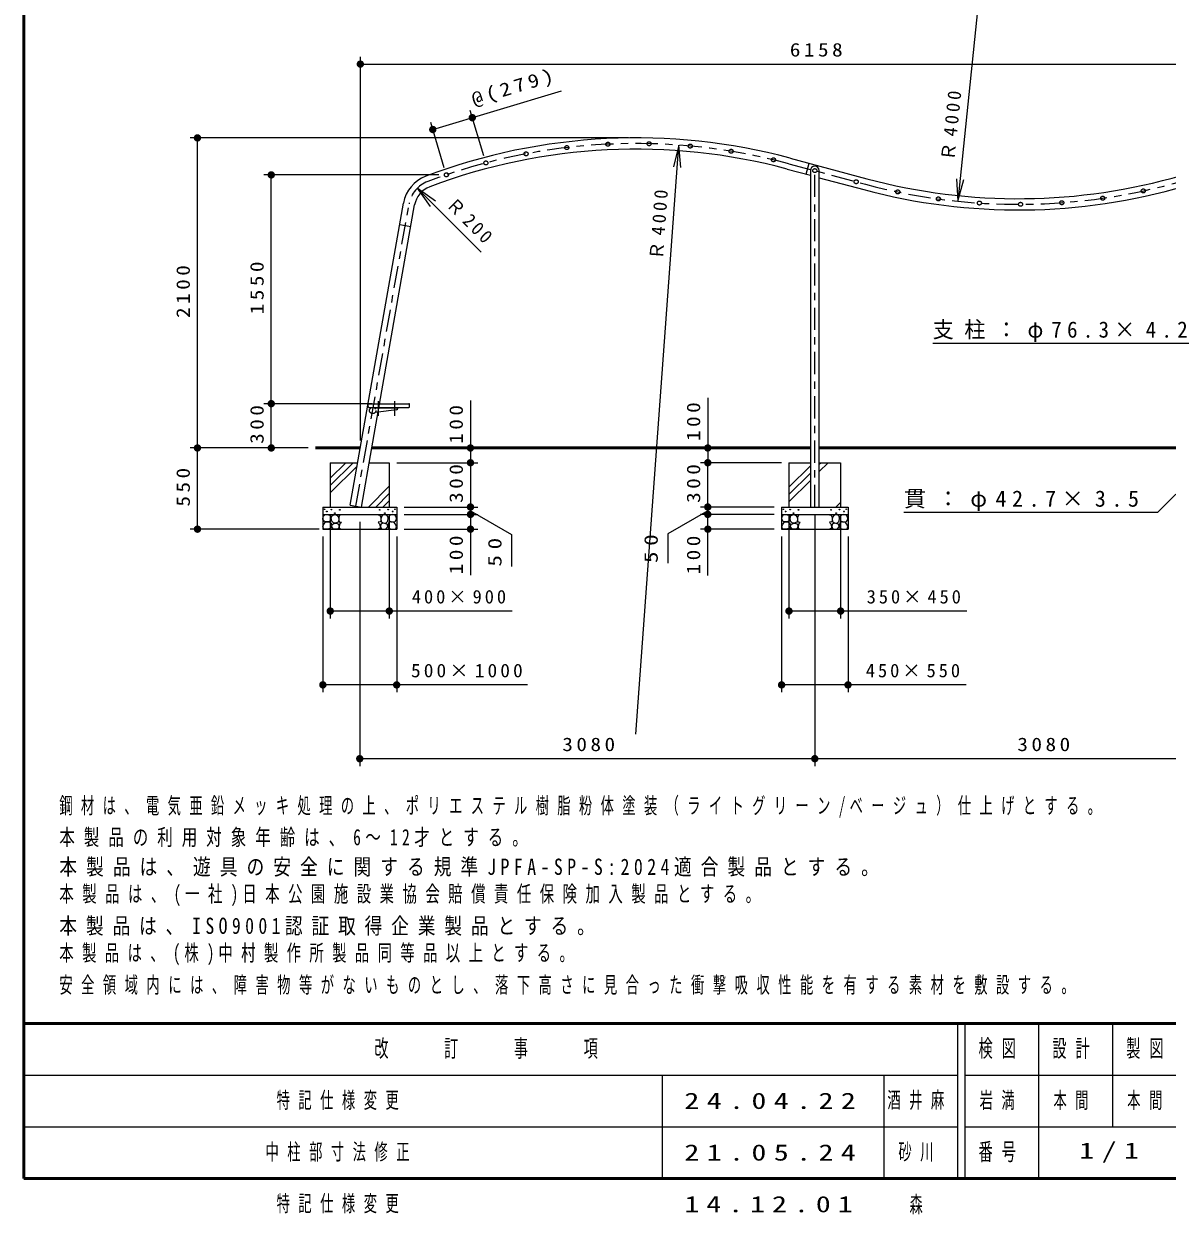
# Model space of a CAD drawing. Units: millimetres on the paper, scale 1:50. Extents: x -365 to 0, y -5 to 257.
# Drawn here: x -365 to -210.1, y -4.8 to 156.4 of the extents above; entities that cross this region are included whole.
import ezdxf
from ezdxf.enums import TextEntityAlignment as Align

# ---------------------------------------------------------------- set-up
doc = ezdxf.new("R2010")
doc.units = ezdxf.units.MM
doc.linetypes.add('USER1', pattern=[4.5, 2.5, -2])
doc.linetypes.add('USER2', pattern=[6, 3, -1, 1, -1])
doc.layers.add('0_2', color=7, linetype='Continuous', lineweight=13)
doc.styles.add('ＭＳ ゴシック', font='')
doc.styles.get('ＭＳ ゴシック').set_extended_font_data('MS Gothic')

# ---------------------------------------------------------------- blocks, each defined once
blk = doc.blocks.new('filled_dot')
at = {"color": 0, "linetype": 'Continuous', "lineweight": -2, "const_width": 1.25}
blk.add_lwpolyline([(-0.625, 0, 1), (0.625, 0, 1)], format="xyb", close=True, dxfattribs=at)
blk = doc.blocks.new('open_arrow')
at = {"color": 0, "linetype": 'Continuous', "lineweight": -2}
blk.add_lwpolyline([(7.5, 1.25), (0, 0), (7.5, -1.25)], dxfattribs=at)

msp = doc.modelspace()

# ---------------------------------------------------------------- linework, layer by layer
at = {"layer": '0_2', "lineweight": 50}
for p, q in [((-365, 257), (-365, 0)), ((-325.474, 98.958), (-319.403, 98.958)), ((-317.853, 98.958), (-258.433, 98.958)), ((-257.223, 98.958), (-197.802, 98.958)), ((-365, 21), (0, 21)), ((-365, 0), (0, 0))]:
    msp.add_line(p, q, dxfattribs=at)
at = {"layer": '0_2'}
for p, q in [((-230.276, 211.964), (-238.455, 132.383)), ((-319.403, 99.958), (-319.403, 151.958)), ((-319.403, 150.958), (-196.252, 150.958)), ((-309.587, 142.097), (-292.129, 147.343)), ((-302.683, 138.525), (-304.527, 144.662)), ((-308.031, 136.918), (-309.875, 143.055)), ((-283.06, 140.958), (-342.472, 140.958)), ((-341.472, 98.958), (-341.472, 140.958)), ((-282.06, 60.195), (-276.251, 139.984)), ((-308.775, 135.95), (-332.472, 135.95)), ((-331.472, 104.958), (-331.472, 135.95)), ((-303.027, 125.478), (-311.69, 134.141)), ((-241.847, 113.154), (-203.369, 113.154)), ((-317.795, 104.958), (-332.472, 104.958)), ((-331.472, 98.958), (-331.472, 104.958)), ((-304.481, 105.385), (-304.481, 96.958)), ((-272.328, 105.756), (-272.328, 96.958)), ((-211.371, 90.251), (-197.922, 103.604)), ((-326.474, 98.958), (-342.472, 98.958)), ((-326.474, 98.958), (-342.472, 98.958)), ((-341.472, 87.958), (-341.472, 98.958)), ((-323.481, 93.854), (-320.376, 96.958)), ((-323.481, 94.844), (-321.366, 96.958)), ((-314.481, 96.958), (-303.481, 96.958)), ((-314.481, 96.958), (-303.481, 96.958)), ((-304.481, 96.958), (-304.481, 90.958)), ((-262.328, 96.958), (-273.328, 96.958)), ((-262.328, 96.958), (-273.328, 96.958)), ((-272.328, 90.958), (-272.328, 96.958)), ((-257.223, 95.765), (-256.03, 96.958)), ((-257.223, 96.755), (-257.02, 96.958)), ((-323.481, 92.864), (-319.834, 96.51)), ((-261.328, 93.64), (-258.433, 96.535)), ((-261.328, 92.65), (-258.433, 95.545)), ((-318.315, 90.958), (-315.481, 93.793)), ((-261.328, 91.66), (-258.433, 94.555)), ((-317.325, 90.958), (-315.481, 92.803)), ((-316.335, 90.958), (-315.481, 91.813)), ((-313.481, 90.958), (-303.481, 90.958)), ((-313.481, 90.958), (-303.481, 90.958)), ((-304.481, 90.958), (-304.481, 89.958)), ((-304.481, 90.458), (-298.931, 87.254)), ((-272.328, 90.458), (-277.76, 87.322)), ((-263.328, 90.958), (-273.328, 90.958)), ((-263.328, 90.958), (-273.328, 90.958)), ((-272.328, 89.958), (-272.328, 90.958)), ((-254.959, 90.958), (-254.328, 91.589)), ((-323.481, 89.958), (-323.481, 75.861)), ((-319.481, 88.958), (-319.481, 55.861)), ((-315.481, 89.958), (-315.481, 75.861)), ((-313.481, 89.958), (-303.481, 89.958)), ((-304.481, 89.958), (-304.481, 81.71)), ((-263.328, 89.958), (-273.328, 89.958)), ((-263.328, 89.958), (-273.328, 89.958)), ((-272.328, 81.686), (-272.328, 89.958)), ((-261.328, 89.958), (-261.328, 75.861)), ((-257.828, 89.958), (-257.828, 55.861)), ((-254.328, 89.958), (-254.328, 75.861)), ((-245.764, 90.251), (-211.371, 90.251)), ((-324.981, 87.958), (-342.472, 87.958)), ((-313.481, 87.958), (-303.481, 87.958)), ((-298.931, 87.254), (-298.931, 82.885)), ((-277.76, 87.322), (-277.76, 83.366)), ((-263.328, 87.958), (-273.328, 87.958)), ((-324.481, 86.958), (-324.481, 65.861)), ((-314.481, 86.958), (-314.481, 65.861)), ((-262.328, 86.958), (-262.328, 65.861)), ((-253.328, 86.958), (-253.328, 65.861)), ((-298.843, 76.861), (-323.481, 76.861)), ((-237.219, 76.861), (-261.328, 76.861)), ((-296.763, 66.861), (-324.481, 66.861)), ((-237.335, 66.861), (-262.328, 66.861)), ((-257.828, 56.861), (-319.481, 56.861)), ((-196.175, 56.861), (-257.828, 56.861)), ((-365, 14), (-238.5, 14)), ((-278.5, 14), (-278.5, 0)), ((-248.5, 14), (-248.5, 0)), ((-237.5, 14), (-182.5, 14)), ((-365, 7), (-238.5, 7)), ((-227.5, 7), (-227.5, 0))]:
    msp.add_line(p, q, dxfattribs=at)
at = {"layer": '0_2', "linetype": 'USER2'}
for p, q in [((-261.355, 137.469), (-250.981, 134.69)), ((-257.828, 90.958), (-257.828, 136.524)), ((-320.015, 91.091), (-312.801, 132.007)), ((-316.933, 103.327), (-316.933, 105.315)), ((-314.733, 103.327), (-314.733, 105.315))]:
    msp.add_line(p, q, dxfattribs=at)
at = {"layer": '0_2', "lineweight": 25}
for p, q in [((-261.157, 138.206), (-250.784, 135.427)), ((-258.991, 136.046), (-258.596, 137.52)), ((-261.552, 136.732), (-258.433, 135.896)), ((-258.433, 136.524), (-258.433, 98.958)), ((-257.223, 98.958), (-257.223, 136.524)), ((-257.223, 135.572), (-251.179, 133.953)), ((-320.767, 91.223), (-313.552, 132.14)), ((-317.853, 98.958), (-312.049, 131.875)), ((-312.57, 128.92), (-314.073, 129.185)), ((-316.795, 104.958), (-312.833, 104.958)), ((-312.733, 104.558), (-312.733, 104.858)), ((-314.508, 104.135), (-316.998, 103.811)), ((-316.895, 104.394), (-314.333, 104.394)), ((-316.883, 104.458), (-312.833, 104.458)), ((-314.333, 104.458), (-314.333, 104.334)), ((-319.264, 90.958), (-317.853, 98.958)), ((-258.433, 98.958), (-258.433, 90.958)), ((-257.223, 90.958), (-257.223, 98.958)), ((-323.481, 96.958), (-323.481, 90.958)), ((-323.481, 96.958), (-319.755, 96.958)), ((-318.206, 96.958), (-315.481, 96.958)), ((-315.481, 96.958), (-315.481, 90.958)), ((-261.328, 96.958), (-261.328, 90.958)), ((-261.328, 96.958), (-258.433, 96.958)), ((-257.223, 96.958), (-254.328, 96.958)), ((-254.328, 96.958), (-254.328, 90.958)), ((-324.481, 90.958), (-324.481, 87.958)), ((-324.481, 90.958), (-314.481, 90.958)), ((-320.767, 91.223), (-319.264, 90.958)), ((-314.481, 90.958), (-314.481, 87.958)), ((-262.328, 90.958), (-262.328, 87.958)), ((-262.328, 90.958), (-253.328, 90.958)), ((-253.328, 90.958), (-253.328, 87.958)), ((-324.481, 89.958), (-314.481, 89.958)), ((-262.328, 89.958), (-253.328, 89.958)), ((-324.481, 87.958), (-314.481, 87.958)), ((-262.328, 87.958), (-253.328, 87.958)), ((-238.5, 21), (-238.5, 0)), ((-237.5, 21), (-237.5, 0)), ((-227.5, 21), (-227.5, 7)), ((-217.5, 21), (-217.5, 7)), ((-237.5, 7), (0, 7))]:
    msp.add_line(p, q, dxfattribs=at)
at = {"layer": '0_2', "linetype": 'USER1'}
for p, q in [((-318.333, 104.558), (-318.333, 104.858)), ((-318.233, 104.958), (-316.795, 104.958)), ((-318.233, 104.458), (-316.883, 104.458)), ((-317.509, 104.458), (-317.509, 104.394)), ((-317.509, 104.394), (-316.895, 104.394)), ((-316.998, 103.811), (-317.405, 103.758))]:
    msp.add_line(p, q, dxfattribs=at)
at = {"layer": '0_2', "lineweight": 25}
for points in [[(-323.916, 88.947), (-324.27, 89.016), (-324.467, 89.317), (-324.42, 89.682), (-324.212, 89.885), (-323.899, 89.949), (-323.563, 89.874), (-323.372, 89.613), (-323.464, 89.074), (-323.731, 88.964)], [(-324.044, 87.979), (-324.345, 88.02), (-324.467, 88.257), (-324.333, 88.622), (-324.107, 88.889), (-323.754, 88.941), (-323.401, 88.848), (-323.285, 88.512), (-323.383, 88.061), (-323.679, 87.991)], [(-322.767, 88.766), (-323.045, 88.813), (-323.265, 89.044), (-323.334, 89.484), (-323.213, 89.815), (-322.825, 89.936), (-322.535, 89.815), (-322.367, 89.56), (-322.332, 89.282), (-322.419, 88.905)], [(-322.845, 87.974), (-323.065, 88.008), (-323.273, 88.286), (-323.239, 88.582), (-322.937, 88.738), (-322.625, 88.767), (-322.347, 88.646), (-322.294, 88.333), (-322.381, 88.055), (-322.561, 87.974)], [(-316.117, 87.974), (-315.897, 88.008), (-315.688, 88.286), (-315.723, 88.582), (-316.024, 88.738), (-316.337, 88.767), (-316.615, 88.646), (-316.667, 88.333), (-316.58, 88.055), (-316.4, 87.974)], [(-316.195, 88.766), (-315.917, 88.813), (-315.696, 89.044), (-315.627, 89.484), (-315.749, 89.815), (-316.137, 89.936), (-316.426, 89.815), (-316.594, 89.56), (-316.629, 89.282), (-316.542, 88.905)], [(-314.918, 87.979), (-314.616, 88.02), (-314.495, 88.257), (-314.628, 88.622), (-314.854, 88.889), (-315.207, 88.941), (-315.561, 88.848), (-315.676, 88.512), (-315.578, 88.061), (-315.283, 87.991)], [(-315.045, 88.947), (-314.692, 89.016), (-314.495, 89.317), (-314.541, 89.682), (-314.75, 89.885), (-315.062, 89.949), (-315.398, 89.874), (-315.59, 89.613), (-315.497, 89.074), (-315.23, 88.964)], [(-261.763, 88.947), (-262.117, 89.016), (-262.313, 89.317), (-262.267, 89.682), (-262.059, 89.885), (-261.746, 89.949), (-261.41, 89.874), (-261.219, 89.613), (-261.311, 89.074), (-261.578, 88.964)], [(-261.891, 87.979), (-262.192, 88.02), (-262.313, 88.257), (-262.18, 88.622), (-261.954, 88.889), (-261.601, 88.941), (-261.248, 88.848), (-261.132, 88.512), (-261.23, 88.061), (-261.526, 87.991)], [(-260.614, 88.766), (-260.892, 88.813), (-261.112, 89.044), (-261.181, 89.484), (-261.06, 89.815), (-260.672, 89.936), (-260.382, 89.815), (-260.214, 89.56), (-260.179, 89.282), (-260.266, 88.905)], [(-260.692, 87.974), (-260.912, 88.008), (-261.12, 88.286), (-261.086, 88.582), (-260.784, 88.738), (-260.472, 88.767), (-260.193, 88.646), (-260.141, 88.333), (-260.228, 88.055), (-260.408, 87.974)], [(-254.964, 87.974), (-254.744, 88.008), (-254.535, 88.286), (-254.57, 88.582), (-254.871, 88.738), (-255.184, 88.767), (-255.462, 88.646), (-255.514, 88.333), (-255.427, 88.055), (-255.247, 87.974)], [(-255.042, 88.766), (-254.764, 88.813), (-254.543, 89.044), (-254.474, 89.484), (-254.596, 89.815), (-254.984, 89.936), (-255.273, 89.815), (-255.441, 89.56), (-255.476, 89.282), (-255.389, 88.905)], [(-253.765, 87.979), (-253.463, 88.02), (-253.342, 88.257), (-253.475, 88.622), (-253.701, 88.889), (-254.054, 88.941), (-254.408, 88.848), (-254.523, 88.512), (-254.425, 88.061), (-254.13, 87.991)], [(-253.892, 88.947), (-253.539, 89.016), (-253.342, 89.317), (-253.388, 89.682), (-253.597, 89.885), (-253.909, 89.949), (-254.245, 89.874), (-254.437, 89.613), (-254.344, 89.074), (-254.077, 88.964)]]:
    msp.add_lwpolyline(points, close=True, dxfattribs=at)
for points in [[(-321.975, 89.908), (-322.166, 89.879), (-322.322, 89.601), (-322.322, 89.184), (-322.282, 88.935), (-321.969, 88.883)], [(-321.975, 88.86), (-322.16, 88.686), (-322.253, 88.385), (-322.259, 88.107), (-321.981, 87.974)], [(-316.986, 89.908), (-316.795, 89.879), (-316.639, 89.601), (-316.639, 89.184), (-316.679, 88.935), (-316.992, 88.883)], [(-316.986, 88.86), (-316.801, 88.686), (-316.708, 88.385), (-316.703, 88.107), (-316.981, 87.974)], [(-259.822, 89.908), (-260.013, 89.879), (-260.169, 89.601), (-260.169, 89.184), (-260.129, 88.935), (-259.816, 88.883)], [(-259.822, 88.86), (-260.007, 88.686), (-260.1, 88.385), (-260.106, 88.107), (-259.828, 87.974)], [(-255.833, 89.908), (-255.642, 89.879), (-255.486, 89.601), (-255.486, 89.184), (-255.526, 88.935), (-255.839, 88.883)], [(-255.833, 88.86), (-255.648, 88.686), (-255.555, 88.385), (-255.55, 88.107), (-255.828, 87.974)]]:
    msp.add_lwpolyline(points, dxfattribs=at)
at = {"layer": '0_2', "linetype": 'USER1'}
for centre, radius in [((-285.864, 140.105), 0.272), ((-280.281, 140.175), 0.272), ((-296.949, 138.797), 0.272), ((-291.429, 139.645), 0.272), ((-274.706, 139.856), 0.272), ((-269.167, 139.149), 0.272), ((-302.395, 137.567), 0.272), ((-263.428, 137.995), 0.272), ((-307.743, 135.96), 0.272), ((-257.828, 136.524), 0.272), ((-252.225, 135.023), 0.272), ((-246.59, 133.645), 0.272), ((-213.325, 133.78), 0.272), ((-241.087, 132.698), 0.272), ((-235.532, 132.137), 0.272), ((-229.95, 131.964), 0.272), ((-224.371, 132.182), 0.272), ((-218.82, 132.788), 0.272), ((-317.733, 104.031), 0.427)]:
    msp.add_circle(centre, radius, dxfattribs=at)
at = {"layer": '0_2', "lineweight": 25}
for centre in [(-324.244, 90.65), (-323.938, 90.357), (-323.325, 90.608), (-322.182, 90.58), (-316.78, 90.58), (-315.637, 90.608), (-315.023, 90.357), (-314.717, 90.65), (-262.091, 90.65), (-261.785, 90.357), (-261.172, 90.608), (-260.029, 90.58), (-255.627, 90.58), (-254.484, 90.608), (-253.87, 90.357), (-253.564, 90.65), (-322.865, 90.12), (-316.097, 90.12), (-260.712, 90.12), (-254.944, 90.12)]:
    msp.add_circle(centre, 0.05, dxfattribs=at)
for centre, radius, start, end in [((-282.06, 60.195), 80.763, 75, 110.64933), ((-282.06, 60.195), 79.237, 75, 110.64933), ((-257.828, 136.524), 0.605, 0, 180), ((-308.861, 131.313), 4.763, 110.64933, 170), ((-230.276, 211.964), 79.237, 255, 286.23307), ((-308.861, 131.313), 3.237, 110.64933, 170), ((-230.276, 211.964), 80.763, 255, 286.23307), ((-312.833, 104.858), 0.1, 0, 90), ((-314.533, 104.334), 0.2, 277.41944, 0), ((-312.833, 104.558), 0.1, 270, 0)]:
    msp.add_arc(centre, radius, start, end, dxfattribs=at)
at = {"layer": '0_2', "linetype": 'USER2'}
for centre, radius, start, end in [((-282.06, 60.195), 80, 75, 110.64933), ((-308.861, 131.313), 4, 110.64933, 170), ((-230.276, 211.964), 80, 255, 286.23307)]:
    msp.add_arc(centre, radius, start, end, dxfattribs=at)
at = {"layer": '0_2', "linetype": 'USER1'}
for centre, start, end in [((-318.233, 104.858), 90, 180), ((-318.233, 104.558), 180, 270)]:
    msp.add_arc(centre, 0.1, start, end, dxfattribs=at)

# ---------------------------------------------------------------- block references
at = {"layer": '0_2', "xscale": 0.4, "yscale": 0.4}
for p in [(-319.403, 150.958), (-323.481, 76.861), (-261.328, 76.861), (-324.481, 66.861), (-262.328, 66.861), (-319.481, 56.861), (-257.828, 56.861)]:
    msp.add_blockref('filled_dot', p, dxfattribs=at)
for name, p, rotation in [('filled_dot', (-304.24, 143.704), 196.7), ('filled_dot', (-309.587, 142.097), 16.7), ('filled_dot', (-341.472, 140.958), 270), ('open_arrow', (-276.251, 139.984), 265.8), ('filled_dot', (-331.472, 135.95), 270), ('open_arrow', (-311.69, 134.141), 315), ('open_arrow', (-238.455, 132.383), 84.1), ('filled_dot', (-331.472, 104.958), 90), ('filled_dot', (-331.472, 104.958), 270), ('filled_dot', (-341.472, 98.958), 270), ('filled_dot', (-341.472, 98.958), 90), ('filled_dot', (-331.472, 98.958), 90), ('filled_dot', (-304.481, 98.958), 270), ('filled_dot', (-272.328, 98.958), 270), ('filled_dot', (-304.481, 96.958), 270), ('filled_dot', (-304.481, 96.958), 90), ('filled_dot', (-272.328, 96.958), 270), ('filled_dot', (-272.328, 96.958), 90), ('filled_dot', (-304.481, 90.958), 90), ('filled_dot', (-304.481, 89.958), 270), ('filled_dot', (-272.328, 90.958), 90), ('filled_dot', (-272.328, 89.958), 270), ('filled_dot', (-341.472, 87.958), 90), ('filled_dot', (-304.481, 87.958), 90), ('filled_dot', (-272.328, 87.958), 90), ('filled_dot', (-315.481, 76.861), 180), ('filled_dot', (-254.328, 76.861), 180), ('filled_dot', (-314.481, 66.861), 180), ('filled_dot', (-253.328, 66.861), 180), ('filled_dot', (-257.828, 56.861), 180)]:
    msp.add_blockref(name, p, dxfattribs=dict(at, rotation=rotation))

# ---------------------------------------------------------------- texts
at = {"layer": '0_2', "style": 'ＭＳ ゴシック', "width": 0.6}
msp.add_text('森', height=2.199, dxfattribs=at).set_placement((-245, -3.5), align=Align.MIDDLE_LEFT)
at = {"layer": '0_2', "style": 'ＭＳ ゴシック'}
for s, insert, char_height, attachment_point in [('\\T1.33;\\W1.15;6158', (-257.4, 151.958), 1.833, 8), ('\\T1.5;\\W0.95;支柱：φ76.3×4.2', (-241.847, 113.304), 2.199, 7), ('\\T1.5;貫：φ42.7×3.5', (-245.764, 90.401), 2.199, 7), ('\\T1.32;400×900', (-305.843, 77.861), 1.833, 8), ('\\T1.32;350×450', (-244.219, 77.861), 1.833, 8), ('\\T1.32;\\W1.05;500×1000', (-304.763, 67.861), 1.833, 8), ('\\T1.32;450×550', (-244.335, 67.861), 1.833, 8), ('\\T1.33;\\W1.15;3080', (-288.226, 57.861), 1.833, 8), ('\\T1.33;\\W1.15;3080', (-226.573, 57.861), 1.833, 8), ('\\T1.63;\\W0.6;鋼材は、電気亜鉛メッキ処理の上、ポリエステル樹脂粉体塗装（ライトグリーン/ベージュ）仕上げとする。', (-360.186, 48.882), 2.199, 7), ('\\T1.58;\\W0.7;本製品の利用対象年齢は、6～12才とする。', (-360.186, 44.882), 2.199, 7), ('\\T1.51;\\W0.8;本製品は、遊具の安全に関する規準JPFA-SP-S:2024適合製品とする。', (-360.186, 40.882), 2.199, 7), ('\\T1.59;\\W0.65;本製品は、(一社)日本公園施設業協会賠償責任保険加入製品とする。', (-360.186, 36.882), 2.199, 7), ('\\T1.5;\\W0.8;本製品は、ISO9001認証取得企業製品とする。', (-360.186, 32.882), 2.199, 7), ('\\T1.58;\\W0.65;本製品は、(株)中村製作所製品同等品以上とする。', (-360.186, 28.882), 2.199, 7), ('\\T1.64;\\W0.6;安全領域内には、障害物等がないものとし、落下高さに見合った衝撃吸収性能を有する素材を敷設する。', (-360.186, 24.882), 2.199, 7), ('\\T1.64;\\W0.6;改\u3000\u3000訂\u3000\u3000事\u3000\u3000項', (-301.75, 17.5), 2.346, 5), ('\\T1.64;\\W0.6;検図', (-232.5, 17.5), 2.346, 5), ('\\T1.64;\\W0.6;設計', (-222.5, 17.5), 2.346, 5), ('\\T1.64;\\W0.6;製図', (-212.5, 17.5), 2.346, 5), ('\\T1.64;\\W0.6;特記仕様変更', (-330.75, 10.5), 2.199, 4), ('\\T1.5;\\W1.35;24.04.22', (-275.5, 10.5), 2.199, 4), ('\\T1.64;\\W0.6;酒井麻', (-248, 10.5), 2.199, 4), ('\\T1.64;\\W0.6;岩満', (-235.5, 10.5), 2.199, 4), ('\\T1.64;\\W0.6;本間', (-225.5, 10.5), 2.199, 4), ('\\T1.64;\\W0.6;本間', (-215.5, 10.5), 2.199, 4), ('\\T1.64;\\W0.6;中柱部寸法修正', (-332.25, 3.5), 2.199, 4), ('\\T1.64;\\W0.6;砂川', (-246.5, 3.5), 2.199, 4), ('\\T1.64;\\W0.6;番号', (-232.5, 3.5), 2.346, 5), ('\\T1.5;\\W1.35;1/1', (-222, 3.5), 2.199, 4), ('\\T1.5;\\W1.35;21.05.24', (-275.5, 3.5), 2.199, 4), ('\\T1.64;\\W0.6;特記仕様変更', (-330.75, -3.5), 2.199, 4), ('\\T1.47;\\W1.35;14.12.01', (-275.5, -3.5), 2.199, 4)]:
    msp.add_mtext(s, dxfattribs=dict(at, insert=insert, char_height=char_height, attachment_point=attachment_point))
at = {"layer": '0_2', "char_height": 1.833, "style": 'ＭＳ ゴシック'}
for s, insert, attachment_point, rotation in [('\\T1.33;\\W1.2;@(279)', (-298.163, 146.574), 8, 16.726), ('\\T1.33;Ｒ4000', (-238.397, 142.723), 8, 84.132), ('\\T1.33;Ｒ4000', (-278.029, 129.335), 8, 85.836), ('\\T1.33;\\W0.95;Ｒ200', (-305.148, 129.014), 8, 315), ('\\T1.33;\\W1.15;2100', (-342.472, 120.379), 8, 90), ('\\T1.33;\\W1.15;1550', (-332.472, 120.877), 8, 90), ('\\T1.33;\\W1.15;100', (-273.328, 102.756), 8, 90), ('\\T1.33;\\W1.15;300', (-332.472, 102.375), 8, 90), ('\\T1.33;\\W1.15;100', (-305.481, 102.385), 8, 90), ('\\T1.33;\\W1.15;550', (-342.472, 93.873), 8, 90), ('\\T1.33;\\W1.15;300', (-305.481, 94.375), 8, 90), ('\\T1.33;\\W1.15;300', (-273.328, 94.375), 8, 90), ('\\T1.5;\\W1.25;50', (-280.01, 83.366), 4, 90), ('\\T1.33;\\W1.15;100', (-305.481, 84.71), 8, 90), ('\\T1.5;\\W1.25;50', (-301.181, 82.885), 4, 90), ('\\T1.33;\\W1.15;100', (-273.328, 84.686), 8, 90)]:
    msp.add_mtext(s, dxfattribs=dict(at, insert=insert, attachment_point=attachment_point, rotation=rotation))

doc.saveas('drawing.dxf')
